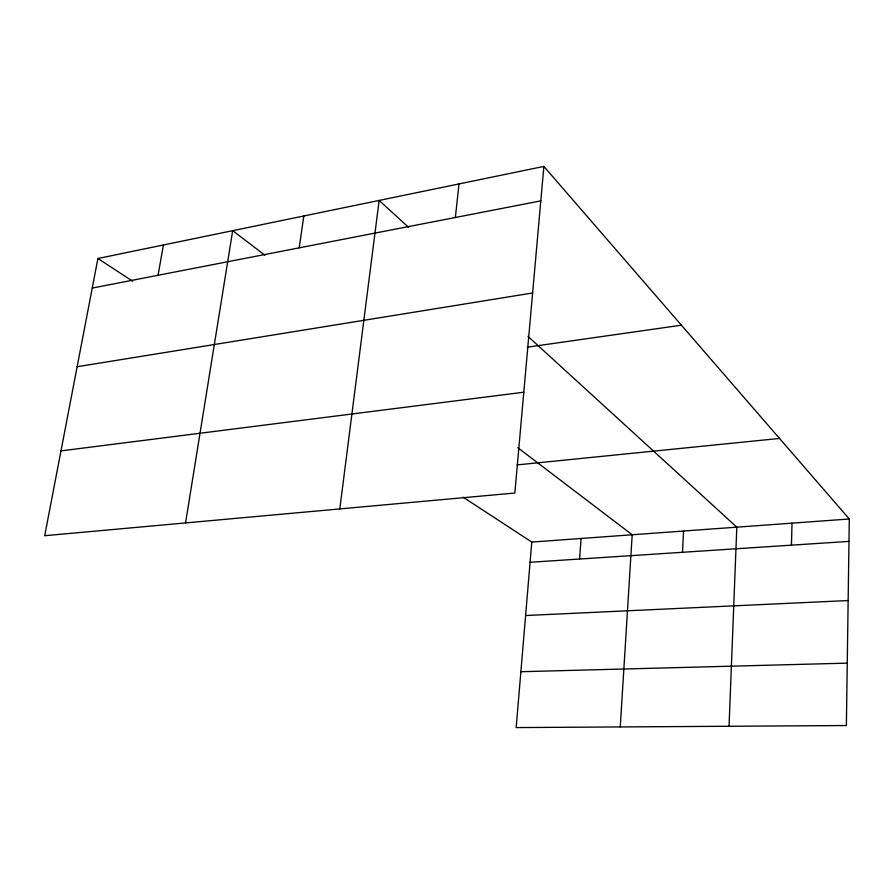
<?xml version="1.0" encoding="UTF-8"?>
<svg xmlns="http://www.w3.org/2000/svg" width="894" height="894" viewBox="0 0 894 894"><rect width="100%" height="100%" fill="white"/><g stroke="black" fill="none" stroke-linecap="round" stroke-linejoin="round"><path stroke-width="1.34" d="M543.865 166.418L514.843 493.03L44.7 535.718L97.915 258.5L543.865 166.418L849.3 518.989L846.372 725.537L516.173 727.582L531.785 542.066L463.137 497.198M791.436 545.161L792.017 523.146M729.046 726.263L736.812 527.158L527.974 336.401M682.491 552.291L683.575 531.036M620.257 726.934L632.192 534.768L517.771 447.671M579.591 559.029L581.1 538.479M455.359 217.488L459.002 183.94M339.809 508.921L379.134 200.435L408.502 227.266M299.199 247.839L303.815 215.979M185.561 522.923L232.697 230.663L264.892 255.181M158.059 275.274L163.423 244.967M92.238 288.069L540.803 200.882M77.13 366.741L532.623 292.986M527.236 347.196L681.407 325.192M60.982 450.889L523.806 392.209M517.134 464.902L779.523 438.44M531.785 542.066L849.3 518.989M530.086 562.27L848.987 541.395M525.605 615.53L848.149 600.544M520.867 671.718L847.255 663.136M97.915 258.5L132.67 281.219"/></g></svg>
